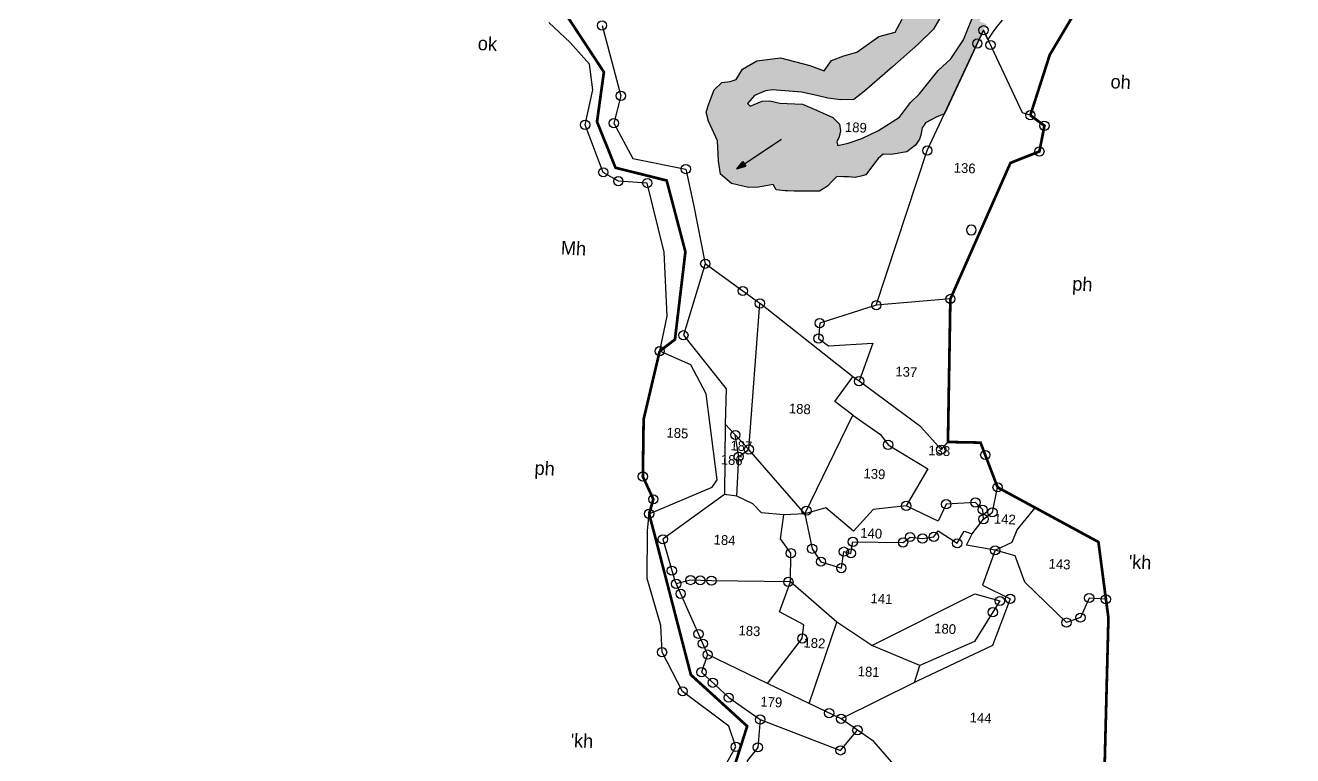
# Model space of a CAD drawing. Header units: feet. Extents: x -2404 to 281539, y -406 to 2079040.
# Drawn here: x 280264 to 281490, y 2077076 to 2077782 of the extents above; entities that cross this region are included whole.
import ezdxf
from ezdxf.enums import TextEntityAlignment as Align

# ---------------------------------------------------------------- set-up
doc = ezdxf.new("R2010")
doc.units = ezdxf.units.FT
doc.header["$LTSCALE"] = 0.3
doc.header["$MEASUREMENT"] = 0
doc.linetypes.add('DASHDOT', pattern=[1, 0.5, -0.25, 0, -0.25])
for name, color, linetype in [('POLY_HATCH', 12, 'Continuous'), ('POLY_PARCEL', 6, 'Continuous'), ('POLY_WATER', 4, 'Continuous'), ('SYM_ARROW', 1, 'Continuous'), ('SYM_STONE', 1, 'Continuous'), ('SYM_WELL', 1, 'Continuous'), ('TEXT_MAPOUT', 7, 'Continuous'), ('TEXT_PARCEL', 7, 'Continuous'), ('V_BOUND_LINE', 7, 'Continuous'), ('V_BOUND_STREAM_LINE', 7, 'DASHDOT')]:
    doc.layers.add(name, color=color, linetype=linetype)
doc.styles.add('TEXT_MAP', font='')
doc.styles.get('TEXT_MAP').set_extended_font_data('Kruti Dev 050')

# ---------------------------------------------------------------- blocks, each defined once
blk = doc.blocks.new('ARROWASPECT')
h = blk.add_hatch(color=256)
h.paths.add_polyline_path([(2.85, -2.85), (3.72, -1.98), (0, 0)])
h.paths.add_polyline_path([(0, 0), (1.98, -3.72), (2.85, -2.85)])
for points in [[(0, 0), (17.15, -17.15)], [(0, 0), (1.98, -3.72)], [(0, 0), (3.72, -1.98)], [(3.72, -1.98), (1.98, -3.72)]]:
    blk.add_lwpolyline(points)
blk = doc.blocks.new('STONE')
blk.add_circle((0, 0), 0.851)
blk = doc.blocks.new('PAKKAWELL')
blk.add_circle((0, 0), 1.81)
blk = doc.blocks.new('jj')
at = {"layer": 'POLY_HATCH'}
h = blk.add_hatch(dxfattribs=at)
h.set_pattern_fill('ZIGZAG', color=256, scale=52.531953, angle=-1.9459, style=0)
h.set_pattern_definition([(358.05412, (278595.885, 2075833.407), (6.785676, 6.339739), [6.566494, -6.566494]), (88.05412, (278602.448, 2075833.1843), (-6.339739, 6.785676), [6.566494, -6.566494])])
h.paths.add_polyline_path([(281315.1, 2078258.4), (281324.6, 2078261.5), (281334.1, 2078264.6), (281341.5, 2078268.2), (281356.5, 2078279.3), (281369.4, 2078292.9), (281375, 2078295.3), (281379, 2078298.6), (281382.1, 2078302.4), (281383.3, 2078311.7), (281381.5, 2078323.2), (281381.9, 2078335.3), (281382.9, 2078352.1), (281381.8, 2078368.4), (281381.9, 2078373.5), (281380.7, 2078386.8), (281380.5, 2078394.9), (281379.5, 2078404), (281378, 2078420.6), (281441.8, 2078556.1), (281440.7, 2078564.3), (281439.5, 2078567.8), (281438.9, 2078574.2), (281437, 2078594.2), (281435.1, 2078607.5), (281425.7, 2078613), (281409.8, 2078620.1), (281407.1, 2078632.8), (281419.2, 2078646.6), (281420.1, 2078652.2), (281420.5, 2078664.1), (281418.5, 2078666.8), (281411.8, 2078670), (281397.7, 2078674.7), (281392.3, 2078685.5), (281396.2, 2078699.9), (281405.1, 2078702.3), (281423.5, 2078700.4), (281429.8, 2078696.3), (281437, 2078694.4), (281438, 2078697.8), (281437.7, 2078703.3), (281437.7, 2078713.6), (281435.7, 2078734.8), (281432.6, 2078756.3), (281430.2, 2078774.3), (281425.5, 2078786.5), (281417.9, 2078790.2), (281410.6, 2078791.3), (281396.6, 2078793.4), (281388, 2078794.2), (281378.2, 2078794.9), (281358.5, 2078795.2), (281348.2, 2078793.8), (281333.6, 2078792.6), (281316.1, 2078793.2), (281305.8, 2078792.7), (281282.6, 2078791.3), (281268.9, 2078791.4), (281262.7, 2078784.2), (281252.1, 2078779.1), (281233.2, 2078772.4), (281225.4, 2078772.2), (281222.2, 2078769.6), (281217.8, 2078763.4), (281215.3, 2078757.1), (281212.2, 2078748.1), (281204.7, 2078751.1), (281196, 2078751.4), (281186.8, 2078749), (281176.5, 2078739.7), (281174.3, 2078728), (281174.6, 2078712), (281176.6, 2078703.8), (281174.2, 2078698.8), (281172.2, 2078679.8), (281174.9, 2078665.9), (281179.9, 2078652.1), (281177.3, 2078640.8), (281175.1, 2078630.8), (281173.9, 2078621.3), (281175.8, 2078610.8), (281179.1, 2078601.6), (281193.7, 2078589.6), (281231.4, 2078569.6), (281232.8, 2078560), (281234.6, 2078546.3), (281234.5, 2078540.8), (281234.1, 2078531.3), (281230.4, 2078515.5), (281227.8, 2078505.1), (281224.6, 2078492.9), (281217.5, 2078471.3), (281213.3, 2078443), (281208.8, 2078430.9), (281204.2, 2078415.1), (281201.3, 2078396.5), (281177.7, 2078332.6), (281172.5, 2078326.9), (281167.2, 2078317.9), (281159.3, 2078313.2), (281144.2, 2078303.3), (281093.8, 2078298.9), (281082, 2078310.3), (281058.5, 2078327.5), (281018.8, 2078340.7), (280991.7, 2078348), (280988.5, 2078347.7), (280977.8, 2078343.3), (280963.4, 2078344.9), (280958.8, 2078345), (280955, 2078341.1), (280948.4, 2078332.6), (280938.2, 2078331), (280933.6, 2078329.4), (280929.9, 2078327.7), (280922.3, 2078315.6), (280920.7, 2078311.6), (280919.2, 2078307.1), (280918.3, 2078295.8), (280920.4, 2078289.3), (280926.2, 2078278.2), (280924.7, 2078268.2), (280916.2, 2078258), (280905.8, 2078249.3), (280904.5, 2078236.6), (280906.2, 2078218.6), (280906.7, 2078207.2), (280903.2, 2078185.5), (280902, 2078175.1), (280907.6, 2078167.1), (280917.4, 2078161.3), (280919, 2078154), (280915.6, 2078146.8), (280913.4, 2078137.3), (280914.4, 2078125.9), (280923.9, 2078111.5), (280938.7, 2078104.6), (280978.2, 2078121.1), (281013.5, 2078143.6), (281077.8, 2078171.3), (281113.1, 2078178.5), (281109.8, 2078143.6), (281072, 2078100.1), (281074.3, 2078090.3), (281074.5, 2078073.5), (281088.9, 2078054.2), (281110.3, 2078042.1), (281122.5, 2078038.1), (281132.5, 2078036.8), (281147.6, 2078037.1), (281164.9, 2078022.4), (281195.9, 2078010), (281196.5, 2078000.4), (281200.2, 2077990.2), (281205.7, 2077978.2), (281203.3, 2077972.8), (281199.8, 2077963.9), (281197.9, 2077948.4), (281196.9, 2077931.5), (281198.7, 2077920), (281191.7, 2077914.4), (281190.1, 2077908), (281189.8, 2077899), (281185.6, 2077869.1), (281169.7, 2077855), (281164.3, 2077845.2), (281153.6, 2077840.9), (281144.7, 2077833.4), (281135.9, 2077816), (281134.2, 2077804.2), (281124.9, 2077800.4), (281117.9, 2077793.8), (281111.1, 2077781.3), (281095.4, 2077776.8), (281074.4, 2077761.2), (281062, 2077757.5), (281050, 2077752.9), (281043.1, 2077742.9), (281029.2, 2077747.9), (281000.7, 2077754.8), (280977.8, 2077751.5), (280964.3, 2077743.3), (280958.1, 2077733), (280952.5, 2077731), (280944.3, 2077729.9), (280937.2, 2077722.8), (280932.2, 2077709.3), (280929.6, 2077701.2), (280932.1, 2077692.5), (280941, 2077673.5), (280942.3, 2077653.9), (280944.6, 2077641.5), (280955.2, 2077632.5), (280971.9, 2077628.8), (280981.5, 2077629.4), (280995.7, 2077632.1), (280998.7, 2077627), (281007.3, 2077626.4), (281015.9, 2077626.1), (281027.5, 2077626.1), (281040.3, 2077626.5), (281048.2, 2077631.4), (281056.7, 2077641), (281063.5, 2077640.7), (281074.6, 2077640.3), (281080.2, 2077641.4), (281085, 2077643), (281095.9, 2077658.2), (281101.5, 2077663), (281109.2, 2077663.1), (281124.3, 2077665.6), (281132.7, 2077672.3), (281136.3, 2077678.2), (281137.7, 2077682), (281139.4, 2077692.9), (281160.5, 2077703.8), (281199.4, 2077790.4), (281192.7, 2077792.9), (281195.7, 2077800.4), (281200.9, 2077816), (281200.4, 2077825.5), (281191.9, 2077837.9), (281189.8, 2077839.5), (281184.2, 2077840.6), (281177.7, 2077838.2), (281174.2, 2077834.9), (281171.1, 2077831.2), (281164.6, 2077829.7), (281165.6, 2077833.5), (281179.4, 2077851), (281189.2, 2077861.4), (281198.8, 2077877.8), (281201.6, 2077885), (281205.5, 2077899), (281211.2, 2077915.2), (281211.8, 2077919.8), (281211.6, 2077926.7), (281210.6, 2077943.4), (281212.7, 2077958.8), (281214.6, 2077977.1), (281214.5, 2077989.6), (281213.8, 2077994.4), (281212.4, 2078001.7), (281212, 2078014.5), (281211.8, 2078023.5), (281210.9, 2078033.4), (281206.5, 2078031.4), (281194.1, 2078032.3), (281183.2, 2078038.6), (281167.8, 2078051.1), (281154.4, 2078057), (281161, 2078065.9), (281167, 2078065.7), (281175.1, 2078063.3), (281184.4, 2078059.6), (281203.7, 2078056), (281206.6, 2078055.9), (281211.4, 2078057), (281222.3, 2078066.5), (281233, 2078061.4), (281238.4, 2078059.1), (281257.2, 2078057.6), (281267.1, 2078059.4), (281275.6, 2078068.9), (281280.1, 2078075.6), (281286.3, 2078077.2), (281291.8, 2078077.1), (281303, 2078077.1), (281310.3, 2078079.9), (281312.9, 2078092.6), (281314.8, 2078098.1), (281316.3, 2078103.6), (281321.9, 2078105.1), (281325.7, 2078103.3), (281329.9, 2078102.3), (281339.1, 2078107.5), (281343.5, 2078110.6), (281355.9, 2078109.5), (281371.8, 2078116.2), (281374, 2078103.1), (281405.3, 2078178.1), (281416.7, 2078176.9), (281421.7, 2078122.5), (281486.3, 2078278.5), (281432.4, 2078309.2), (281432.8, 2078303.6), (281435.6, 2078291.4), (281431.9, 2078279.6), (281422.2, 2078270.1), (281412.1, 2078262.8), (281401.3, 2078253.2), (281379.6, 2078242.4), (281364.7, 2078233.9), (281350.7, 2078224.5), (281331.7, 2078219.2), (281295.2, 2078205.4), (281262.1, 2078187.7), (281251.6, 2078182.9), (281246.8, 2078180.1), (281234.6, 2078172.4), (281234.3, 2078178), (281233.9, 2078188.7), (281235.4, 2078197.6), (281235.2, 2078201.9), (281232.8, 2078207.1), (281228.6, 2078210.7), (281222.8, 2078214.7), (281217.3, 2078218.3), (281216.3, 2078227.1), (281241.7, 2078231.2), (281250.8, 2078232.6), (281253.8, 2078233.4), (281258.5, 2078234.9), (281268.9, 2078237.6), (281279.6, 2078237.2), (281288.6, 2078237.3), (281295.3, 2078242.4), (281301.9, 2078248.2)])
h.paths.add_polyline_path([(281192.5, 2077820.5), (281188.4, 2077803.1), (281177.6, 2077774.8), (281165.4, 2077756.4), (281153.5, 2077744.8), (281135.6, 2077721.9), (281127.2, 2077713.6), (281116.8, 2077699), (281096.7, 2077686), (281080.6, 2077677.9), (281067.6, 2077673.3), (281057.6, 2077671), (281056.5, 2077674.5), (281058.8, 2077679.1), (281059.8, 2077685.1), (281058.8, 2077691.5), (281052.1, 2077697.7), (281036.5, 2077704.7), (281022.6, 2077710.3), (281008, 2077710.8), (281000.8, 2077711), (280991, 2077713.1), (280983.7, 2077712.5), (280972, 2077707.7), (280969.5, 2077710), (280976.2, 2077717.9), (280989.5, 2077724), (281021.7, 2077721.9), (281036.6, 2077718.8), (281047.2, 2077716.3), (281059.6, 2077715), (281072.4, 2077715.5), (281082.6, 2077723.7), (281109.1, 2077747.6), (281133.8, 2077769.9), (281148.4, 2077784.8), (281157.5, 2077801.1), (281162.6, 2077811.7), (281174.5, 2077828.2), (281189.4, 2077832.4)], flags=16)
for points in [[(280998.7, 2077627), (280995.7, 2077632.1), (280981.5, 2077629.4), (280971.9, 2077628.8), (280955.2, 2077632.5), (280944.6, 2077641.5), (280942.3, 2077653.9), (280941, 2077673.5), (280932.1, 2077692.5), (280929.6, 2077701.2), (280932.2, 2077709.3), (280937.2, 2077722.8), (280944.3, 2077729.9), (280952.5, 2077731), (280958.1, 2077733), (280964.3, 2077743.3), (280977.8, 2077751.5), (281000.7, 2077754.8), (281029.2, 2077747.9), (281043.1, 2077742.9), (281050, 2077752.9), (281062, 2077757.5), (281074.4, 2077761.2), (281095.4, 2077776.8), (281111.1, 2077781.3), (281117.9, 2077793.8)], [(281214.4, 2077794.6), (281209.5, 2077788.4), (281205.9, 2077783.4), (281201.1, 2077775.4), (281196.7, 2077784.4), (281160.2, 2077703), (281152.9, 2077699.9), (281142, 2077694.2), (281138.8, 2077689.2), (281137.7, 2077682), (281136.3, 2077678.2), (281132.7, 2077672.3), (281124.3, 2077665.6), (281109.2, 2077663.1), (281101.5, 2077663), (281096.7, 2077658.9), (281093.1, 2077654.3), (281085, 2077643), (281080.2, 2077641.4), (281074.6, 2077640.3), (281068.2, 2077640.6), (281063.5, 2077640.7), (281057.1, 2077640.9), (281052.6, 2077636.4), (281048.2, 2077631.4), (281040.3, 2077626.5), (281027.5, 2077626.1), (281015.9, 2077626.1), (281009.9, 2077626.3), (281007.3, 2077626.4), (280998.7, 2077627)], [(281067.6, 2077673.3), (281080.6, 2077677.9), (281096.7, 2077686), (281116.8, 2077699), (281127.2, 2077713.6), (281135.6, 2077721.9), (281153.5, 2077744.8), (281165.4, 2077756.4), (281177.6, 2077774.8), (281188.4, 2077803.1)], [(281157.5, 2077801.1), (281148.4, 2077784.8), (281133.8, 2077769.9), (281109.1, 2077747.6), (281082.6, 2077723.7), (281072.4, 2077715.5), (281059.6, 2077715), (281047.2, 2077716.3), (281036.6, 2077718.8), (281021.7, 2077721.9), (280993.5, 2077723.7), (280986.6, 2077722.7), (280976.2, 2077717.9), (280969.5, 2077710), (280972, 2077707.7), (280983.7, 2077712.5), (280991, 2077713.1), (281000.8, 2077711), (281008, 2077710.8), (281022.6, 2077710.3), (281036.5, 2077704.7), (281052.1, 2077697.7), (281058.8, 2077691.5), (281059.8, 2077685.1), (281058.8, 2077679.1), (281056.5, 2077674.5), (281057.6, 2077671), (281067.6, 2077673.3)]]:
    blk.add_lwpolyline(points, dxfattribs=at)
at = {"layer": 'POLY_PARCEL'}
for points in [[(281097.1, 2077517), (281144.1, 2077667.3), (281196.7, 2077784.4), (281235.2, 2077705.6), (281243.2, 2077703)], [(280984.5, 2077517), (280931.1, 2077554.6)], [(281168.6, 2077524.2), (281097.1, 2077517)], [(280976.1, 2077375.6), (280984.5, 2077517)], [(281075.5, 2077447.6), (280985.1, 2077516.6), (280984.5, 2077517)], [(281097.1, 2077517), (281042.6, 2077498.9), (281041.7, 2077484), (281051.4, 2077477.2), (281094.4, 2077480.4), (281081.6, 2077443.3)], [(281076, 2077410.3), (281058.3, 2077423.5), (281075.5, 2077447.6)], [(281081.6, 2077443.3), (281075.5, 2077447.6)], [(281168.4, 2077385.9), (281162, 2077378.4), (281142, 2077400.3), (281081.6, 2077443.3)], [(281031.2, 2077314.3), (281076, 2077410.3)], [(281076, 2077410.3), (281103.2, 2077392.1), (281110.6, 2077382.3), (281149.3, 2077359.8), (281129, 2077323.5)], [(280962.7, 2077389.5), (280952.8, 2077399.8)], [(280966.3, 2077368.6), (280962.7, 2077389.5)], [(280976.1, 2077375.6), (280962.7, 2077389.5)], [(280966.3, 2077368.6), (280976.1, 2077375.6)], [(281031.2, 2077314.3), (280976.1, 2077375.6)], [(280965, 2077330.3), (280966.3, 2077368.6)], [(281204, 2077311.9), (281212.5, 2077318.6), (281217.1, 2077342.8)], [(280965, 2077330.3), (280953.2, 2077331.9)], [(281010.7, 2077313.2), (280989.1, 2077314.8), (280980.7, 2077323.3), (280965, 2077330.3)], [(281129, 2077323.5), (281097.2, 2077319.4), (281078.3, 2077298.4), (281051.4, 2077320.5), (281031.2, 2077314.3)], [(281204, 2077311.9), (281203, 2077321), (281195.9, 2077327.8), (281167.6, 2077325.7), (281160.1, 2077309.1), (281129, 2077323.5)], [(281215.6, 2077281.9), (281231.9, 2077290), (281236.6, 2077302), (281253.7, 2077323.7)], [(281018.2, 2077248.3), (281018.2, 2077276), (281007.9, 2077289.8), (281010.7, 2077313.2)], [(281031.2, 2077314.3), (281010.7, 2077313.2)], [(281031.2, 2077314.3), (281038.7, 2077280.7), (281047.4, 2077268.3), (281067.2, 2077262.4), (281069.4, 2077278.4), (281076.3, 2077276.8), (281078, 2077288), (281126.5, 2077288.1), (281133.2, 2077293.5), (281145.3, 2077292.2), (281156.2, 2077294), (281160.3, 2077300), (281178.9, 2077288.1), (281185.4, 2077300), (281193.1, 2077297.5)], [(281193.1, 2077297.5), (281204, 2077311.9)], [(281215.6, 2077281.9), (281188, 2077286.5), (281193.1, 2077297.5)], [(281215.6, 2077281.9), (281204.1, 2077248.1), (281230.9, 2077235.3), (281214.5, 2077189.9), (281142.8, 2077154.5), (281139.8, 2077153)], [(281323.5, 2077236.2), (281307.2, 2077237.2), (281299.2, 2077218.1), (281285.7, 2077213.1), (281244.8, 2077251.7), (281235.2, 2077276.8), (281215.6, 2077281.9)], [(281018.2, 2077248.3), (280941.8, 2077248.3), (280921.5, 2077248.6), (280907.8, 2077244.7)], [(280997.5, 2077149.9), (281030.5, 2077193.8), (281031.8, 2077207.1), (281008, 2077219.2), (281018.2, 2077248.3)], [(281063.6, 2077210), (281018.2, 2077248.3)], [(281098, 2077188), (281196.8, 2077239.6), (281221, 2077233), (281196.9, 2077193.5), (281144.4, 2077169.4)], [(281038.1, 2077131.2), (281063.6, 2077210)], [(281098, 2077188), (281063.6, 2077210)], [(281144.4, 2077169.4), (281098, 2077188)], [(280997.5, 2077149.9), (280939.2, 2077176.8)], [(281139.8, 2077153), (281144.4, 2077169.4)], [(281038.1, 2077131.2), (280997.5, 2077149.9)], [(281139.8, 2077153), (281069.3, 2077116.7)], [(281069.3, 2077116.7), (281038.1, 2077131.2)], [(280991, 2077114.8), (281069.1, 2077086.2), (281085.3, 2077106)], [(281085.3, 2077106), (281069.3, 2077116.7)], [(281251.4, 2076953.4), (281212.4, 2076971.3), (281101.2, 2077095.4), (281085.3, 2077106)]]:
    blk.add_lwpolyline(points, dxfattribs=at)
at = {"layer": 'POLY_WATER'}
for points in [[(280888.3, 2077469.4), (280895, 2077503.2), (280891.3, 2077565), (280873.8, 2077631.7), (280845.8, 2077633.1), (280831.1, 2077641.4), (280812.8, 2077687.1), (280819.8, 2077721.1), (280816.2, 2077745.8), (280797.2, 2077766.3), (280776.1, 2077785.3)], [(280827.7, 2077783.4), (280847, 2077715.6), (280840.6, 2077689.1), (280859.5, 2077655.3), (280910.8, 2077645.8), (280918.9, 2077611.6), (280931.1, 2077554.6)], [(280931.1, 2077554.6), (280911, 2077485.1), (280953.3, 2077434), (280952.8, 2077399.8)], [(280880.5, 2077312), (280941.1, 2077338.7), (280945.7, 2077345.8), (280934, 2077428.7), (280918.6, 2077456.7), (280888.3, 2077469.4)], [(280952.8, 2077399.8), (280953.2, 2077331.9)], [(280953.2, 2077331.9), (280894.2, 2077287.6), (280906.5, 2077247.5), (280907.8, 2077244.7)], [(280913.9, 2076988.8), (280967.9, 2077088), (280960.8, 2077108), (280915.6, 2077140.9), (280895.1, 2077178.4), (280893.5, 2077204.1), (280879.6, 2077249.4), (280879.3, 2077295.7), (280880.5, 2077312)], [(280907.8, 2077244.7), (280939.2, 2077176.8)], [(280939.2, 2077176.8), (280933.6, 2077159.7), (280960.2, 2077135.5), (280991, 2077114.8)], [(280991, 2077114.8), (280989.2, 2077087.9), (280979.1, 2077074.6), (280979.7, 2077063)]]:
    blk.add_lwpolyline(points, dxfattribs=at)
at = {"layer": 'V_BOUND_LINE', "const_width": 2.63}
for points in [[(281243.2, 2077703), (281261.1, 2077761.7), (281283.4, 2077800.6), (281311.4, 2077873.9), (281297, 2077878.9), (281290.4, 2077900.1), (281230.6, 2077936.7), (281233.1, 2077944.4), (281304.3, 2077960.2), (281374, 2078103.1), (281405.3, 2078178.1), (281416.7, 2078176.9), (281421.7, 2078122.5), (281486.3, 2078278.5), (281414.3, 2078319.5), (281378, 2078420.6), (281449.8, 2078573)], [(281168.6, 2077524.2), (281224.7, 2077656.6), (281252.5, 2077668.1), (281257, 2077693), (281243.2, 2077703)], [(281168.4, 2077385.9), (281168.6, 2077524.2)], [(280880.5, 2077312), (280884.4, 2077326.1), (280873.9, 2077348), (280873.8, 2077403.3), (280888.3, 2077469.4)], [(281217.1, 2077342.8), (281199.9, 2077385.8), (281168.4, 2077385.9)], [(281253.7, 2077323.7), (281217.1, 2077342.8)], [(281323.5, 2077236.2), (281315.4, 2077291.5), (281253.7, 2077323.7)], [(281323.8, 2076981.1), (281326.2, 2077218.3), (281323.5, 2077236.2)]]:
    blk.add_lwpolyline(points, dxfattribs=at)
at = {"layer": 'V_BOUND_STREAM_LINE', "ltscale": 10, "const_width": 2.63, "flags": 128}
for points in [[(280888.3, 2077469.4), (280902.9, 2077480.9), (280911.7, 2077565.8), (280892.5, 2077634.5), (280842.9, 2077646), (280824.3, 2077690.2), (280830.2, 2077738.3), (280769.6, 2077827.5), (280699.5, 2077840.2), (280672.5, 2077869), (280623.7, 2077908.1), (280573, 2077931.9), (280564.6, 2077957.1), (280561.5, 2077995.4), (280540.4, 2078038.7), (280486.2, 2078042.5), (280435.1, 2078097.1), (280410.7, 2078091.3), (280334.5, 2078053.8), (280287.8, 2078093.5), (280266.5, 2078087.4)], [(281015.4, 2076198.3), (280917.4, 2076261.3), (280901.7, 2076288.8), (280916, 2076350.7), (280882.6, 2076420.4), (280885.6, 2076451.1), (280910, 2076463.3), (280970, 2076468.6), (280960.4, 2076519.3), (280950.8, 2076553), (280957.9, 2076588), (280948.3, 2076610.3), (280860.8, 2076629.4), (280826, 2076690.1), (280843.1, 2076775.2), (280895.5, 2076816.5), (280967.9, 2076869.2), (280987.6, 2076915.6), (280925.3, 2076986.2), (280963.6, 2077058.8), (280978.5, 2077108.2), (280923.3, 2077157), (280886.3, 2077291.4), (280880.5, 2077312)]]:
    blk.add_lwpolyline(points, dxfattribs=at)
at = {"layer": 'SYM_ARROW', "xscale": 2.136421964533341, "yscale": 2.136421964533341, "zscale": 2.136421964533341, "rotation": 79.28262284819458}
blk.add_blockref('ARROWASPECT', (280960.1, 2077646.8), dxfattribs=at)
at = {"layer": 'SYM_STONE', "xscale": 5.253195329489514, "yscale": 5.253195329489514, "zscale": 5.253195329489514, "rotation": 358.0541219776481}
for p in [(280827.7, 2077783.4), (281196.7, 2077784.4), (281190.9, 2077771.5), (281203.6, 2077770.3), (280847, 2077715.6), (281243.2, 2077703), (280812.8, 2077687.1), (280840.6, 2077689.1), (281257, 2077693), (281144.1, 2077667.3), (281252.5, 2077668.1), (280831.1, 2077641.4), (280910.8, 2077645.8), (280845.8, 2077633.1), (280873.8, 2077631.7), (280931.1, 2077554.6), (280967.8, 2077528.8), (280984.5, 2077517), (281097.1, 2077517), (281168.6, 2077524.2), (281042.6, 2077498.9), (280911, 2077485.1), (281041.7, 2077484), (280888.3, 2077469.4), (281081.6, 2077443.3), (280962.7, 2077389.5), (281110.6, 2077382.3), (281162, 2077378.4), (280966.3, 2077368.6), (280976.1, 2077375.6), (281204.7, 2077373.9), (280873.9, 2077348), (281217.1, 2077342.8), (280884.4, 2077326.1), (281032.7, 2077317.4), (281129, 2077323.5), (281167.6, 2077325.7), (281195.9, 2077327.8), (281203, 2077321), (281212.5, 2077318.6), (280880.5, 2077312), (281204, 2077311.9), (281133.2, 2077293.5), (281145.3, 2077292.2), (281156.2, 2077294), (280894.2, 2077287.6), (281038.7, 2077280.7), (281078, 2077288), (281126.5, 2077288.1), (281178.9, 2077288.1), (281215.6, 2077281.9), (281018.2, 2077276), (281047.4, 2077268.3), (281069.4, 2077278.4), (281076.3, 2077276.8), (280903.4, 2077257.4), (281067.2, 2077262.4), (280907.8, 2077244.7), (280921.5, 2077248.6), (280931.1, 2077248.5), (280941.8, 2077248.3), (281016.2, 2077248.3), (280912.2, 2077235.2), (281221, 2077233), (281230.9, 2077235.3), (281307.2, 2077237.2), (281323.5, 2077236.2), (281214.3, 2077222), (281285.7, 2077213.1), (281299.2, 2077218.1), (280930.1, 2077196.6), (280934.4, 2077187.3), (281030.5, 2077193.8), (280895.1, 2077178.4), (280939.2, 2077176.8), (280933.6, 2077159.7), (280944.6, 2077149.7), (280915.6, 2077140.9), (280960.2, 2077135.5), (281057.6, 2077122.1), (280991, 2077114.8), (281069.3, 2077116.7), (281085.3, 2077106), (280967.9, 2077088), (280989.2, 2077087.9), (281069.1, 2077086.2)]:
    blk.add_blockref('STONE', p, dxfattribs=at)
at = {"layer": 'SYM_WELL', "xscale": -2.626350341007444, "yscale": 2.626350341007443, "zscale": 2.626350341007444, "rotation": 53.59474626273436}
blk.add_blockref('PAKKAWELL', (281187.9, 2077591.1), dxfattribs=at)
at = {"layer": 'TEXT_MAPOUT', "style": 'TEXT_MAP'}
for s, p in [('ok', (280707.7, 2077757.8)), ('oh', (281320.1, 2077730.3)), ('Mh', (280791.1, 2077561.5)), ('ph', (281286.1, 2077534.3)), ('ph', (280768.9, 2077348.2)), ("'kh", (281344.8, 2077266.4)), ("'kh", (280807.8, 2077085.4))]:
    blk.add_text(s, height=13.13, rotation=358.0541, dxfattribs=at).set_placement(p)
at = {"layer": 'TEXT_PARCEL', "style": 'TEXT_MAP'}
for s, p in [('189', (281074.7, 2077688.6)), ('136', (281180.5, 2077650.9)), ('137', (281127.1, 2077453.1)), ('188', (281024.7, 2077415.7)), ('185', (280906.7, 2077390.5)), ('187', (280968.7, 2077379)), ('138', (281160.2, 2077377.3)), ('186', (280959.6, 2077365.3)), ('139', (281097.8, 2077354)), ('142', (281224.6, 2077312.2)), ('140', (281095.6, 2077296.5)), ('184', (280953.9, 2077287.8)), ('143', (281278.2, 2077269.5)), ('141', (281106.5, 2077233.4)), ('183', (280979.3, 2077200.4)), ('180', (281168.5, 2077205.3)), ('182', (281042.3, 2077189.6)), ('181', (281095.2, 2077162.7)), ('179', (281001.5, 2077131.9)), ('144', (281204.1, 2077119.7))]:
    blk.add_text(s, height=9.46, rotation=358.0541, dxfattribs=at).set_placement(p, align=Align.MIDDLE)

msp = doc.modelspace()

# ---------------------------------------------------------------- block references
at = {"xscale": 0.9998868818717477, "yscale": 0.9998868818717477, "zscale": 0.9998868818717477, "rotation": 359.1157011667884}
msp.add_blockref('jj', (-32003.9, 4814.7), dxfattribs=at)

doc.saveas('drawing.dxf')
